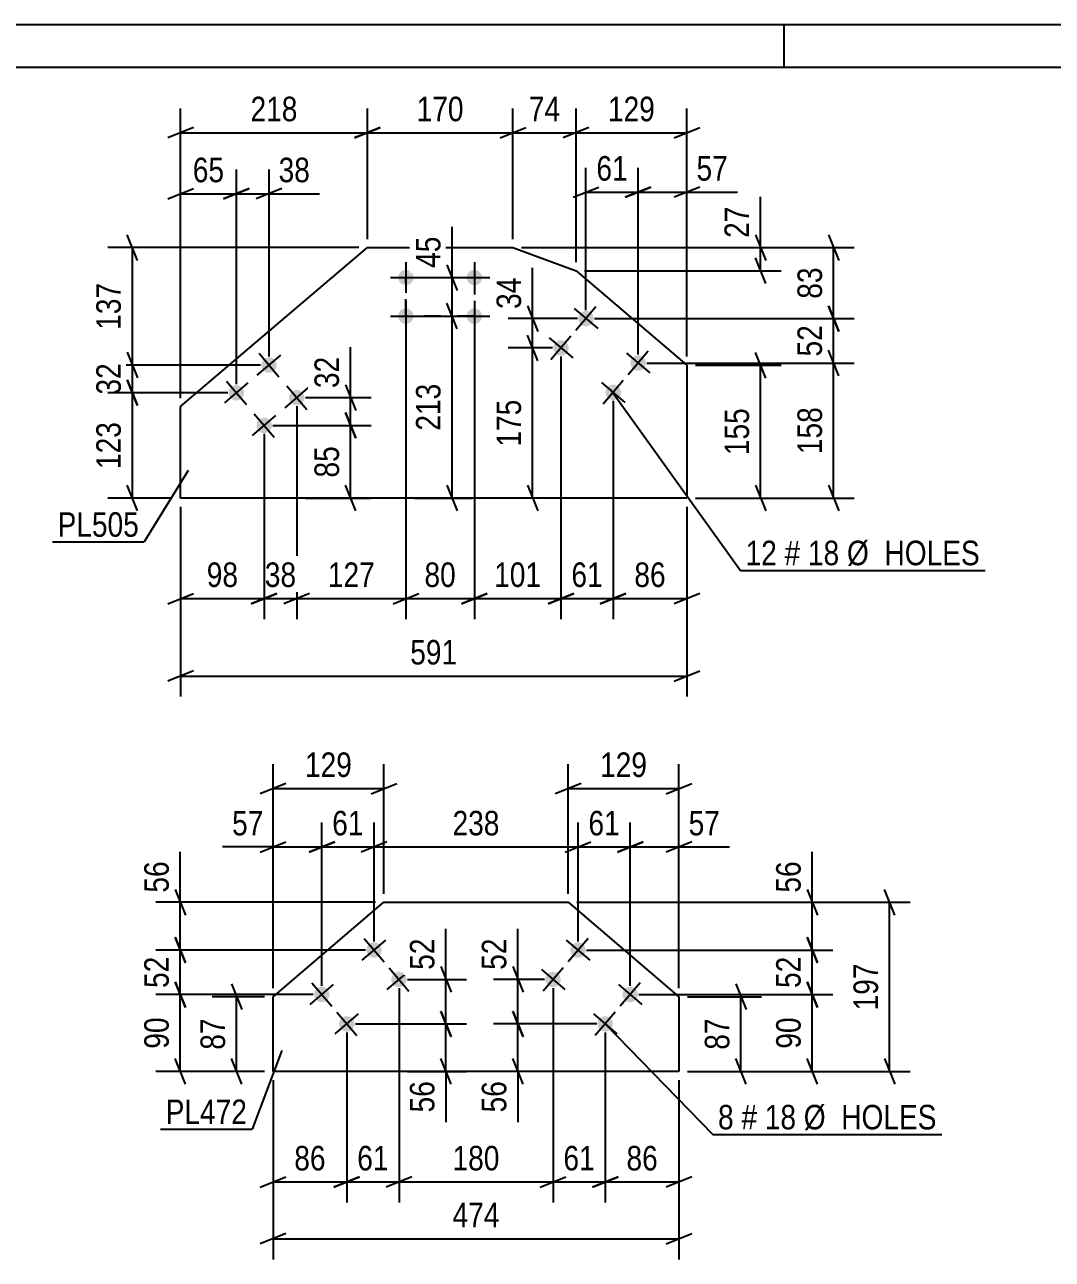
# Model space of a CAD drawing. Header units: millimetres. Extents: x 0 to 420, y 0 to 297.
# Drawn here: x 121.3 to 241.3, y 152.9 to 297 of the extents above; entities that cross this region are included whole.
import ezdxf

# ---------------------------------------------------------------- set-up
doc = ezdxf.new("R2010")
doc.units = ezdxf.units.MM
doc.linetypes.add('DXK_LINE_DOT2', pattern=[3.9198, 1.9599, -1.9599])
doc.styles.add('Arial Narrow', font='ARIALN.TTF', dxfattribs={"height": 0.2})

# ---------------------------------------------------------------- blocks, each defined once
blk = doc.blocks.new('Unknown-761523275-1113')
at = {"color": 5, "linetype": 'Continuous'}
for p, q in [((420, 297), (0, 297)), ((210, 292), (210, 297)), ((415, 292), (5, 292))]:
    blk.add_line(p, q, dxfattribs=at)
blk = doc.blocks.new('Part-761523275-11006 - 11005')
at = {"color": 2, "linetype": 'Continuous'}
for p, q in [((150.3, 183.53), (163.25, 194.55)), ((163.25, 194.55), (184.76, 194.55)), ((184.76, 194.55), (197.7, 183.53)), ((150.3, 174.8), (150.3, 183.53)), ((197.7, 183.53), (197.7, 174.8)), ((197.7, 174.8), (150.3, 174.8))]:
    blk.add_line(p, q, dxfattribs=at)
blk = doc.blocks.new('Bolt-761523275-11008 - 11005')
at = {"linetype": 'Continuous'}
for points in [[(162.77, 189.55, -1), (161.4, 188.39, -1)], [(165.69, 186.13, -1), (164.32, 184.96, -1)], [(156.68, 184.37, -1), (155.31, 183.2, -1)], [(159.6, 180.94, -1), (158.23, 179.77, -1)]]:
    blk.add_hatch(color=1, dxfattribs=at).paths.add_polyline_path(points)
at = {"color": 1, "linetype": 'Continuous'}
for p, q in [((160.92, 190.34), (163.26, 187.6)), ((160.72, 187.8), (163.46, 190.14)), ((163.64, 184.38), (166.38, 186.71)), ((163.84, 186.91), (166.17, 184.17)), ((154.63, 182.62), (157.37, 184.95)), ((154.83, 185.15), (157.16, 182.41)), ((157.75, 181.73), (160.08, 178.99)), ((157.54, 179.19), (160.28, 181.52))]:
    blk.add_line(p, q, dxfattribs=at)
blk = doc.blocks.new('Bolt-761523275-11007 - 11005')
at = {"linetype": 'Continuous'}
for points in [[(186.6, 188.39, -1), (185.23, 189.55, -1)], [(183.68, 184.96, -1), (182.31, 186.13, -1)], [(192.69, 183.2, -1), (191.32, 184.37, -1)], [(189.77, 179.77, -1), (188.4, 180.94, -1)]]:
    blk.add_hatch(color=1, dxfattribs=at).paths.add_polyline_path(points)
at = {"color": 1, "linetype": 'Continuous'}
for p, q in [((187.08, 190.34), (184.75, 187.6)), ((184.54, 190.14), (187.28, 187.8)), ((181.63, 186.71), (184.37, 184.38)), ((184.16, 186.91), (181.83, 184.17)), ((190.63, 184.95), (193.38, 182.62)), ((193.17, 185.15), (190.84, 182.41)), ((190.25, 181.73), (187.92, 178.99)), ((187.72, 181.52), (190.46, 179.19))]:
    blk.add_line(p, q, dxfattribs=at)
blk = doc.blocks.new('Bolt-761523275-11065 - 11061')
at = {"linetype": 'Continuous'}
for points in [[(150.51, 257.85, -1), (149.14, 256.68, -1)], [(146.7, 254.61, -1), (145.33, 253.44, -1)], [(153.75, 254.04, -1), (152.38, 252.88, -1)], [(149.95, 250.8, -1), (148.58, 249.64, -1)]]:
    blk.add_hatch(color=1, dxfattribs=at).paths.add_polyline_path(points)
at = {"color": 1, "linetype": 'Continuous'}
for p, q in [((148.46, 256.1), (151.2, 258.43)), ((148.66, 258.64), (150.99, 255.9)), ((144.65, 252.86), (147.39, 255.19)), ((144.85, 255.4), (147.19, 252.66)), ((151.7, 252.29), (154.44, 254.63)), ((151.9, 254.83), (154.23, 252.09)), ((147.89, 249.05), (150.63, 251.39)), ((148.09, 251.59), (150.43, 248.85))]:
    blk.add_line(p, q, dxfattribs=at)
blk = doc.blocks.new('Part-761523275-11062 - 11061')
at = {"color": 2, "linetype": 'Continuous'}
for p, q in [((139.51, 252.42), (161.31, 270.98)), ((161.31, 270.98), (178.31, 270.98)), ((178.31, 270.98), (185.68, 268.27)), ((185.68, 268.27), (198.62, 257.25)), ((198.62, 257.25), (198.62, 241.73)), ((139.51, 241.73), (139.51, 252.42)), ((198.62, 241.73), (139.51, 241.73))]:
    blk.add_line(p, q, dxfattribs=at)
blk = doc.blocks.new('Bolt-761523275-11063 - 11061')
at = {"linetype": 'Continuous'}
for points in [[(187.52, 262.11, -1), (186.15, 263.27, -1)], [(184.61, 258.68, -1), (183.24, 259.85, -1)], [(193.61, 256.92, -1), (192.24, 258.09, -1)], [(190.7, 253.49, -1), (189.33, 254.66, -1)]]:
    blk.add_hatch(color=1, dxfattribs=at).paths.add_polyline_path(points)
at = {"color": 1, "linetype": 'Continuous'}
for p, q in [((185.47, 263.86), (188.21, 261.52)), ((188, 264.06), (185.67, 261.32)), ((182.55, 260.43), (185.29, 258.1)), ((185.09, 260.63), (182.75, 257.89)), ((191.56, 258.67), (194.3, 256.34)), ((194.1, 258.87), (191.76, 256.13)), ((188.64, 255.24), (191.38, 252.91)), ((191.18, 255.45), (188.85, 252.71))]:
    blk.add_line(p, q, dxfattribs=at)
blk = doc.blocks.new('Bolt-761523275-11064 - 11061')
at = {"linetype": 'Continuous'}
for points in [[(166.71, 267.48, -1), (164.91, 267.48, -1)], [(174.71, 267.48, -1), (172.91, 267.48, -1)], [(166.71, 262.98, -1), (164.91, 262.98, -1)], [(174.71, 262.98, -1), (172.91, 262.98, -1)]]:
    blk.add_hatch(color=1, dxfattribs=at).paths.add_polyline_path(points)
at = {"color": 1, "linetype": 'Continuous'}
for p, q in [((165.81, 269.28), (165.81, 265.68)), ((173.81, 269.28), (173.81, 265.68)), ((164.01, 267.48), (167.61, 267.48)), ((172.01, 267.48), (175.61, 267.48)), ((165.81, 264.78), (165.81, 261.18)), ((173.81, 264.78), (173.81, 261.18)), ((164.01, 262.98), (167.61, 262.98)), ((172.01, 262.98), (175.61, 262.98))]:
    blk.add_line(p, q, dxfattribs=at)
blk = doc.blocks.new('Rectangle-761523275-15689 - 11061')
at = {"color": 1, "linetype": 'DXK_LINE_DOT2'}
blk.add_lwpolyline([(165.81, 267.48), (173.81, 267.48), (173.81, 262.98), (165.81, 262.98), (165.81, 267.48)], close=True, dxfattribs=at)
blk = doc.blocks.new('StraightDimension-761523275-15769 - 11005')
at = {"color": 7, "linetype": 'Continuous'}
for p, q in [((162.09, 189.97), (162.09, 203.86)), ((185.91, 189.97), (185.91, 203.86)), ((163.59, 201.61), (160.59, 200.41)), ((162.09, 201.01), (185.91, 201.01)), ((184.41, 200.41), (187.41, 201.61))]:
    blk.add_line(p, q, dxfattribs=at)
at = {"color": 0}
blk.add_wipeout([(177.34, 201.76), (177.34, 205.96), (170.66, 205.96), (170.66, 201.76)], dxfattribs=at)
at = {"color": 3, "style": 'Arial Narrow'}
blk.add_text('238', height=2.863, dxfattribs=at).set_placement((171.26, 202.36))
blk = doc.blocks.new('StraightDimension-761523275-15767 - 11005')
at = {"color": 7, "linetype": 'Continuous'}
for p, q in [((192.01, 184.78), (192.01, 203.86)), ((197.7, 184.53), (197.7, 203.86)), ((190.51, 200.41), (193.51, 201.61)), ((192.01, 201.01), (197.7, 201.01)), ((199.2, 201.61), (196.2, 200.41)), ((197.7, 201.01), (203.61, 201.01)), ((197.7, 201.01), (203.61, 201.01))]:
    blk.add_line(p, q, dxfattribs=at)
at = {"color": 0}
blk.add_wipeout([(203.08, 201.76), (203.08, 205.96), (198.23, 205.96), (198.23, 201.76)], dxfattribs=at)
at = {"color": 3, "style": 'Arial Narrow'}
blk.add_text('57', height=2.863, dxfattribs=at).set_placement((198.83, 202.36))
blk = doc.blocks.new('StraightDimension-761523275-15862 - 11005')
at = {"color": 7, "linetype": 'Continuous'}
for p, q in [((165.01, 184.54), (165.01, 159.5)), ((158.91, 179.36), (158.91, 159.5)), ((157.41, 161.3), (160.41, 162.5)), ((158.91, 161.9), (165.01, 161.9)), ((166.51, 162.5), (163.51, 161.3))]:
    blk.add_line(p, q, dxfattribs=at)
at = {"color": 0}
blk.add_wipeout([(164.39, 162.65), (164.39, 166.85), (159.53, 166.85), (159.53, 162.65)], dxfattribs=at)
at = {"color": 3, "style": 'Arial Narrow'}
blk.add_text('61', height=2.863, dxfattribs=at).set_placement((160.13, 163.25))
blk = doc.blocks.new('StraightDimension-761523275-15768 - 11005')
at = {"color": 7, "linetype": 'Continuous'}
for p, q in [((185.91, 189.97), (185.91, 203.86)), ((192.01, 184.78), (192.01, 203.86)), ((184.41, 200.41), (187.41, 201.61)), ((185.91, 201.01), (192.01, 201.01)), ((193.51, 201.61), (190.51, 200.41))]:
    blk.add_line(p, q, dxfattribs=at)
at = {"color": 0}
blk.add_wipeout([(191.39, 201.76), (191.39, 205.96), (186.53, 205.96), (186.53, 201.76)], dxfattribs=at)
at = {"color": 3, "style": 'Arial Narrow'}
blk.add_text('61', height=2.863, dxfattribs=at).set_placement((187.13, 202.36))
blk = doc.blocks.new('StraightDimension-761523275-15770 - 11005')
at = {"color": 7, "linetype": 'Continuous'}
for p, q in [((156, 184.78), (156, 203.86)), ((162.09, 189.97), (162.09, 203.86)), ((154.5, 200.41), (157.5, 201.61)), ((156, 201.01), (162.09, 201.01)), ((163.59, 201.61), (160.59, 200.41))]:
    blk.add_line(p, q, dxfattribs=at)
at = {"color": 0}
blk.add_wipeout([(161.47, 201.76), (161.47, 205.96), (156.61, 205.96), (156.61, 201.76)], dxfattribs=at)
at = {"color": 3, "style": 'Arial Narrow'}
blk.add_text('61', height=2.863, dxfattribs=at).set_placement((157.21, 202.36))
blk = doc.blocks.new('StraightDimension-761523275-15771 - 11005')
at = {"color": 7, "linetype": 'Continuous'}
for p, q in [((150.3, 184.53), (150.3, 203.86)), ((156, 184.78), (156, 203.86)), ((150.3, 201.01), (144.4, 201.01)), ((150.3, 201.01), (144.4, 201.01)), ((148.8, 200.41), (151.8, 201.61)), ((150.3, 201.01), (156, 201.01)), ((157.5, 201.61), (154.5, 200.41))]:
    blk.add_line(p, q, dxfattribs=at)
at = {"color": 0}
blk.add_wipeout([(149.78, 201.76), (149.78, 205.96), (144.92, 205.96), (144.92, 201.76)], dxfattribs=at)
at = {"color": 3, "style": 'Arial Narrow'}
blk.add_text('57', height=2.863, dxfattribs=at).set_placement((145.52, 202.36))
blk = doc.blocks.new('StraightDimension-761523275-15818 - 11005')
at = {"color": 7, "linetype": 'Continuous'}
for p, q in [((184.76, 195.55), (184.76, 210.68)), ((197.7, 184.53), (197.7, 210.68)), ((186.26, 208.43), (183.26, 207.23)), ((184.76, 207.83), (197.7, 207.83)), ((196.2, 207.23), (199.2, 208.43))]:
    blk.add_line(p, q, dxfattribs=at)
at = {"color": 0}
blk.add_wipeout([(194.57, 208.58), (194.57, 212.78), (187.89, 212.78), (187.89, 208.58)], dxfattribs=at)
at = {"color": 3, "style": 'Arial Narrow'}
blk.add_text('129', height=2.863, dxfattribs=at).set_placement((188.49, 209.18))
blk = doc.blocks.new('StraightDimension-761523275-15820 - 11005')
at = {"color": 7, "linetype": 'Continuous'}
for p, q in [((150.3, 184.53), (150.3, 210.68)), ((163.25, 195.55), (163.25, 210.68)), ((151.8, 208.43), (148.8, 207.23)), ((150.3, 207.83), (163.25, 207.83)), ((161.75, 207.23), (164.75, 208.43))]:
    blk.add_line(p, q, dxfattribs=at)
at = {"color": 0}
blk.add_wipeout([(160.12, 208.58), (160.12, 212.78), (153.43, 212.78), (153.43, 208.58)], dxfattribs=at)
at = {"color": 3, "style": 'Arial Narrow'}
blk.add_text('129', height=2.863, dxfattribs=at).set_placement((154.03, 209.18))
blk = doc.blocks.new('StraightDimension-761523275-17297 - 11005')
at = {"color": 7, "linetype": 'Continuous'}
for p, q in [((150.3, 173.8), (150.3, 152.87)), ((197.7, 173.8), (197.7, 152.87)), ((151.8, 155.87), (148.8, 154.67)), ((196.2, 154.67), (199.2, 155.87)), ((150.3, 155.27), (197.7, 155.27))]:
    blk.add_line(p, q, dxfattribs=at)
at = {"color": 0}
blk.add_wipeout([(177.34, 156.02), (177.34, 160.22), (170.66, 160.22), (170.66, 156.02)], dxfattribs=at)
at = {"color": 3, "style": 'Arial Narrow'}
blk.add_text('474', height=2.863, dxfattribs=at).set_placement((171.26, 156.62))
blk = doc.blocks.new('StraightDimension-761523275-15859 - 11005')
at = {"color": 7, "linetype": 'Continuous'}
for p, q in [((189.09, 179.36), (189.09, 159.5)), ((197.7, 173.8), (197.7, 159.5)), ((187.59, 161.3), (190.59, 162.5)), ((189.09, 161.9), (197.7, 161.9)), ((199.2, 162.5), (196.2, 161.3))]:
    blk.add_line(p, q, dxfattribs=at)
at = {"color": 0}
blk.add_wipeout([(195.82, 162.65), (195.82, 166.85), (190.97, 166.85), (190.97, 162.65)], dxfattribs=at)
at = {"color": 3, "style": 'Arial Narrow'}
blk.add_text('86', height=2.863, dxfattribs=at).set_placement((191.57, 163.25))
blk = doc.blocks.new('StraightDimension-761523275-15860 - 11005')
at = {"color": 7, "linetype": 'Continuous'}
for p, q in [((183, 184.54), (183, 159.5)), ((189.09, 179.36), (189.09, 159.5)), ((181.5, 161.3), (184.5, 162.5)), ((183, 161.9), (189.09, 161.9)), ((190.59, 162.5), (187.59, 161.3))]:
    blk.add_line(p, q, dxfattribs=at)
at = {"color": 0}
blk.add_wipeout([(188.47, 162.65), (188.47, 166.85), (183.61, 166.85), (183.61, 162.65)], dxfattribs=at)
at = {"color": 3, "style": 'Arial Narrow'}
blk.add_text('61', height=2.863, dxfattribs=at).set_placement((184.21, 163.25))
blk = doc.blocks.new('StraightDimension-761523275-15861 - 11005')
at = {"color": 7, "linetype": 'Continuous'}
for p, q in [((165.01, 184.54), (165.01, 159.5)), ((183, 184.54), (183, 159.5)), ((166.51, 162.5), (163.51, 161.3)), ((165.01, 161.9), (183, 161.9)), ((181.5, 161.3), (184.5, 162.5))]:
    blk.add_line(p, q, dxfattribs=at)
at = {"color": 0}
blk.add_wipeout([(177.34, 162.65), (177.34, 166.85), (170.66, 166.85), (170.66, 162.65)], dxfattribs=at)
at = {"color": 3, "style": 'Arial Narrow'}
blk.add_text('180', height=2.863, dxfattribs=at).set_placement((171.26, 163.25))
blk = doc.blocks.new('StraightDimension-761523275-15863 - 11005')
at = {"color": 7, "linetype": 'Continuous'}
for p, q in [((158.91, 179.36), (158.91, 159.5)), ((150.3, 173.8), (150.3, 159.5)), ((148.8, 161.3), (151.8, 162.5)), ((150.3, 161.9), (158.91, 161.9)), ((160.41, 162.5), (157.41, 161.3))]:
    blk.add_line(p, q, dxfattribs=at)
at = {"color": 0}
blk.add_wipeout([(157.04, 162.65), (157.04, 166.85), (152.18, 166.85), (152.18, 162.65)], dxfattribs=at)
at = {"color": 3, "style": 'Arial Narrow'}
blk.add_text('86', height=2.863, dxfattribs=at).set_placement((152.78, 163.25))
blk = doc.blocks.new('StraightDimension-761523275-15896 - 11005')
at = {"color": 7, "linetype": 'Continuous'}
for p, q in [((139.47, 194.55), (139.47, 200.46)), ((139.47, 194.55), (139.47, 200.46)), ((138.87, 196.05), (140.07, 193.05)), ((162.25, 194.55), (136.62, 194.55)), ((139.47, 188.97), (139.47, 194.55)), ((140.07, 187.47), (138.87, 190.47)), ((161.09, 188.97), (136.62, 188.97))]:
    blk.add_line(p, q, dxfattribs=at)
at = {"color": 0}
blk.add_wipeout([(138.72, 199.93), (134.52, 199.93), (134.52, 195.08), (138.72, 195.08)], dxfattribs=at)
at = {"color": 3, "style": 'Arial Narrow'}
blk.add_text('56', height=2.863, rotation=90.0002, dxfattribs=at).set_placement((138.12, 195.68))
blk = doc.blocks.new('StraightDimension-761523275-15897 - 11005')
at = {"color": 7, "linetype": 'Continuous'}
for p, q in [((138.87, 190.47), (140.07, 187.47)), ((161.09, 188.97), (136.62, 188.97)), ((139.47, 183.78), (139.47, 188.97)), ((140.07, 182.28), (138.87, 185.28)), ((155, 183.78), (136.62, 183.78))]:
    blk.add_line(p, q, dxfattribs=at)
at = {"color": 0}
blk.add_wipeout([(138.72, 188.8), (134.52, 188.8), (134.52, 183.95), (138.72, 183.95)], dxfattribs=at)
at = {"color": 3, "style": 'Arial Narrow'}
blk.add_text('52', height=2.863, rotation=90.0002, dxfattribs=at).set_placement((138.12, 184.55))
blk = doc.blocks.new('StraightDimension-761523275-15898 - 11005')
at = {"color": 7, "linetype": 'Continuous'}
for p, q in [((138.87, 185.28), (140.07, 182.28)), ((155, 183.78), (136.62, 183.78)), ((139.47, 174.8), (139.47, 183.78)), ((140.07, 173.3), (138.87, 176.3)), ((149.3, 174.8), (136.62, 174.8))]:
    blk.add_line(p, q, dxfattribs=at)
at = {"color": 0}
blk.add_wipeout([(138.72, 181.72), (134.52, 181.72), (134.52, 176.86), (138.72, 176.86)], dxfattribs=at)
at = {"color": 3, "style": 'Arial Narrow'}
blk.add_text('90', height=2.863, rotation=90.0002, dxfattribs=at).set_placement((138.12, 177.46))
blk = doc.blocks.new('StraightDimension-761523275-15919 - 11005')
at = {"color": 7, "linetype": 'Continuous'}
for p, q in [((213.26, 194.55), (213.26, 200.46)), ((213.26, 194.55), (213.26, 200.46)), ((212.66, 196.05), (213.86, 193.05)), ((185.76, 194.55), (215.66, 194.55)), ((213.26, 188.97), (213.26, 194.55)), ((213.86, 187.47), (212.66, 190.47)), ((186.91, 188.97), (215.66, 188.97))]:
    blk.add_line(p, q, dxfattribs=at)
at = {"color": 0}
blk.add_wipeout([(212.51, 199.93), (208.31, 199.93), (208.31, 195.08), (212.51, 195.08)], dxfattribs=at)
at = {"color": 3, "style": 'Arial Narrow'}
blk.add_text('56', height=2.863, rotation=90.0002, dxfattribs=at).set_placement((211.91, 195.68))
blk = doc.blocks.new('StraightDimension-761523275-15920 - 11005')
at = {"color": 7, "linetype": 'Continuous'}
for p, q in [((212.66, 190.47), (213.86, 187.47)), ((186.91, 188.97), (215.66, 188.97)), ((213.26, 183.78), (213.26, 188.97)), ((213.86, 182.28), (212.66, 185.28)), ((193.01, 183.78), (215.66, 183.78))]:
    blk.add_line(p, q, dxfattribs=at)
at = {"color": 0}
blk.add_wipeout([(212.51, 188.8), (208.31, 188.8), (208.31, 183.95), (212.51, 183.95)], dxfattribs=at)
at = {"color": 3, "style": 'Arial Narrow'}
blk.add_text('52', height=2.863, rotation=90.0002, dxfattribs=at).set_placement((211.91, 184.55))
blk = doc.blocks.new('StraightDimension-761523275-15921 - 11005')
at = {"color": 7, "linetype": 'Continuous'}
for p, q in [((212.66, 185.28), (213.86, 182.28)), ((193.01, 183.78), (215.66, 183.78)), ((213.26, 174.8), (213.26, 183.78)), ((213.86, 173.3), (212.66, 176.3)), ((198.7, 174.8), (215.66, 174.8))]:
    blk.add_line(p, q, dxfattribs=at)
at = {"color": 0}
blk.add_wipeout([(212.51, 181.72), (208.31, 181.72), (208.31, 176.86), (212.51, 176.86)], dxfattribs=at)
at = {"color": 3, "style": 'Arial Narrow'}
blk.add_text('90', height=2.863, rotation=90.0002, dxfattribs=at).set_placement((211.91, 177.46))
blk = doc.blocks.new('StraightDimension-761523275-15942 - 11005')
at = {"color": 7, "linetype": 'Continuous'}
for p, q in [((204.33, 185.03), (205.53, 182.03)), ((198.7, 183.53), (207.33, 183.53)), ((204.93, 174.8), (204.93, 183.53)), ((205.53, 173.3), (204.33, 176.3)), ((198.7, 174.8), (207.33, 174.8))]:
    blk.add_line(p, q, dxfattribs=at)
at = {"color": 0}
blk.add_wipeout([(204.18, 181.59), (199.98, 181.59), (199.98, 176.74), (204.18, 176.74)], dxfattribs=at)
at = {"color": 3, "style": 'Arial Narrow'}
blk.add_text('87', height=2.863, rotation=90.0002, dxfattribs=at).set_placement((203.58, 177.34))
blk = doc.blocks.new('StraightDimension-761523275-15949 - 11005')
at = {"color": 7, "linetype": 'Continuous'}
for p, q in [((145.44, 185.03), (146.64, 182.03)), ((149.3, 183.53), (143.19, 183.53)), ((146.04, 174.8), (146.04, 183.53)), ((146.64, 173.3), (145.44, 176.3)), ((149.3, 174.8), (143.19, 174.8))]:
    blk.add_line(p, q, dxfattribs=at)
at = {"color": 0}
blk.add_wipeout([(145.29, 181.59), (141.09, 181.59), (141.09, 176.74), (145.29, 176.74)], dxfattribs=at)
at = {"color": 3, "style": 'Arial Narrow'}
blk.add_text('87', height=2.863, rotation=90.0002, dxfattribs=at).set_placement((144.69, 177.34))
blk = doc.blocks.new('StraightDimension-761523275-16019 - 11005')
at = {"color": 7, "linetype": 'Continuous'}
for p, q in [((222.89, 193.05), (221.69, 196.05)), ((185.76, 194.55), (224.69, 194.55)), ((222.29, 174.8), (222.29, 194.55)), ((221.69, 176.3), (222.89, 173.3)), ((198.7, 174.8), (224.69, 174.8))]:
    blk.add_line(p, q, dxfattribs=at)
at = {"color": 0}
blk.add_wipeout([(221.54, 188.02), (217.34, 188.02), (217.34, 181.33), (221.54, 181.33)], dxfattribs=at)
at = {"color": 3, "style": 'Arial Narrow'}
blk.add_text('197', height=2.863, rotation=90.0002, dxfattribs=at).set_placement((220.94, 181.93))
blk = doc.blocks.new('StraightDimension-761523275-17273 - 11005')
at = {"color": 7, "linetype": 'Continuous'}
for p, q in [((170.49, 185.54), (170.49, 191.45)), ((170.49, 185.54), (170.49, 191.45)), ((169.89, 187.04), (171.09, 184.04)), ((166.01, 185.54), (172.89, 185.54)), ((170.49, 180.36), (170.49, 185.54)), ((171.09, 178.86), (169.89, 181.86)), ((159.91, 180.36), (172.89, 180.36))]:
    blk.add_line(p, q, dxfattribs=at)
at = {"color": 0}
blk.add_wipeout([(169.74, 190.92), (165.54, 190.92), (165.54, 186.07), (169.74, 186.07)], dxfattribs=at)
at = {"color": 3, "style": 'Arial Narrow'}
blk.add_text('52', height=2.863, rotation=90.0002, dxfattribs=at).set_placement((169.14, 186.67))
blk = doc.blocks.new('StraightDimension-761523275-17274 - 11005')
at = {"color": 7, "linetype": 'Continuous'}
for p, q in [((169.89, 181.86), (171.09, 178.86)), ((159.91, 180.36), (172.89, 180.36)), ((170.49, 174.8), (170.49, 180.36)), ((171.09, 173.3), (169.89, 176.3)), ((166.01, 174.8), (172.89, 174.8)), ((170.49, 174.8), (170.49, 168.9)), ((170.49, 174.8), (170.49, 168.9))]:
    blk.add_line(p, q, dxfattribs=at)
at = {"color": 0}
blk.add_wipeout([(169.74, 174.28), (165.54, 174.28), (165.54, 169.42), (169.74, 169.42)], dxfattribs=at)
at = {"color": 3, "style": 'Arial Narrow'}
blk.add_text('56', height=2.863, rotation=90.0002, dxfattribs=at).set_placement((169.14, 170.02))
blk = doc.blocks.new('StraightDimension-761523275-17302 - 11005')
at = {"color": 7, "linetype": 'Continuous'}
for p, q in [((178.89, 185.54), (178.89, 191.45)), ((178.89, 185.54), (178.89, 191.45)), ((178.29, 187.04), (179.49, 184.04)), ((182, 185.54), (176.04, 185.54)), ((178.89, 180.36), (178.89, 185.54)), ((179.49, 178.86), (178.29, 181.86)), ((188.09, 180.36), (176.04, 180.36))]:
    blk.add_line(p, q, dxfattribs=at)
at = {"color": 0}
blk.add_wipeout([(178.14, 190.92), (173.94, 190.92), (173.94, 186.07), (178.14, 186.07)], dxfattribs=at)
at = {"color": 3, "style": 'Arial Narrow'}
blk.add_text('52', height=2.863, rotation=90.0002, dxfattribs=at).set_placement((177.54, 186.67))
blk = doc.blocks.new('StraightDimension-761523275-17303 - 11005')
at = {"color": 7, "linetype": 'Continuous'}
for p, q in [((178.29, 181.86), (179.49, 178.86)), ((188.09, 180.36), (176.04, 180.36)), ((178.89, 174.8), (178.89, 180.36)), ((179.49, 173.3), (178.29, 176.3)), ((188.09, 174.8), (176.04, 174.8)), ((178.89, 174.8), (178.89, 168.9)), ((178.89, 174.8), (178.89, 168.9))]:
    blk.add_line(p, q, dxfattribs=at)
at = {"color": 0}
blk.add_wipeout([(178.14, 174.28), (173.94, 174.28), (173.94, 169.42), (178.14, 169.42)], dxfattribs=at)
at = {"color": 3, "style": 'Arial Narrow'}
blk.add_text('56', height=2.863, rotation=90.0002, dxfattribs=at).set_placement((177.54, 170.02))
blk = doc.blocks.new('StraightDimension-761523275-15476 - 11061')
at = {"color": 7, "linetype": 'Continuous'}
for p, q in [((185.68, 269.27), (185.68, 287.23)), ((198.62, 258.25), (198.62, 287.23)), ((187.18, 284.98), (184.18, 283.78)), ((185.68, 284.38), (198.62, 284.38)), ((197.12, 283.78), (200.12, 284.98))]:
    blk.add_line(p, q, dxfattribs=at)
at = {"color": 0}
blk.add_wipeout([(195.49, 285.13), (195.49, 289.33), (188.81, 289.33), (188.81, 285.13)], dxfattribs=at)
at = {"color": 3, "style": 'Arial Narrow'}
blk.add_text('129', height=2.863, dxfattribs=at).set_placement((189.41, 285.73))
blk = doc.blocks.new('StraightDimension-761523275-15653 - 11061')
at = {"color": 7, "linetype": 'Continuous'}
for p, q in [((207.83, 255.75), (206.63, 258.75)), ((199.62, 257.25), (209.63, 257.25)), ((207.23, 241.73), (207.23, 257.25)), ((206.63, 243.23), (207.83, 240.23)), ((199.62, 241.73), (209.63, 241.73))]:
    blk.add_line(p, q, dxfattribs=at)
at = {"color": 0}
blk.add_wipeout([(206.48, 252.83), (202.28, 252.83), (202.28, 246.15), (206.48, 246.15)], dxfattribs=at)
at = {"color": 3, "style": 'Arial Narrow'}
blk.add_text('155', height=2.863, rotation=90.0002, dxfattribs=at).set_placement((205.88, 246.75))
blk = doc.blocks.new('StraightDimension-761523275-15434 - 11061')
at = {"color": 7, "linetype": 'Continuous'}
for p, q in [((146.02, 255.03), (146.02, 280.11)), ((149.83, 258.27), (149.83, 280.11)), ((144.52, 276.66), (147.52, 277.86)), ((146.02, 277.26), (149.83, 277.26)), ((151.33, 277.86), (148.33, 276.66)), ((149.83, 277.26), (155.73, 277.26)), ((149.83, 277.26), (155.73, 277.26))]:
    blk.add_line(p, q, dxfattribs=at)
at = {"color": 0}
blk.add_wipeout([(155.21, 278.01), (155.21, 282.21), (150.35, 282.21), (150.35, 278.01)], dxfattribs=at)
at = {"color": 3, "style": 'Arial Narrow'}
blk.add_text('38', height=2.863, dxfattribs=at).set_placement((150.95, 278.61))
blk = doc.blocks.new('StraightDimension-761523275-15530 - 11061')
at = {"color": 7, "linetype": 'Continuous'}
for p, q in [((165.81, 261.98), (165.81, 227.61)), ((173.81, 261.98), (173.81, 227.61)), ((164.31, 229.41), (167.31, 230.61)), ((175.31, 230.61), (172.31, 229.41)), ((165.81, 230.01), (173.81, 230.01))]:
    blk.add_line(p, q, dxfattribs=at)
at = {"color": 0}
blk.add_wipeout([(172.24, 230.76), (172.24, 234.96), (167.38, 234.96), (167.38, 230.76)], dxfattribs=at)
at = {"color": 3, "style": 'Arial Narrow'}
blk.add_text('80', height=2.863, dxfattribs=at).set_placement((167.98, 231.36))
blk = doc.blocks.new('StraightDimension-761523275-15435 - 11061')
at = {"color": 7, "linetype": 'Continuous'}
for p, q in [((139.51, 253.42), (139.51, 280.11)), ((146.02, 255.03), (146.02, 280.11)), ((138.01, 276.66), (141.01, 277.86)), ((139.51, 277.26), (146.02, 277.26)), ((147.52, 277.86), (144.52, 276.66))]:
    blk.add_line(p, q, dxfattribs=at)
at = {"color": 0}
blk.add_wipeout([(145.19, 278.01), (145.19, 282.21), (140.33, 282.21), (140.33, 278.01)], dxfattribs=at)
at = {"color": 3, "style": 'Arial Narrow'}
blk.add_text('65', height=2.863, dxfattribs=at).set_placement((140.93, 278.61))
blk = doc.blocks.new('StraightDimension-761523275-15455 - 11061')
at = {"color": 7, "linetype": 'Continuous'}
for p, q in [((192.93, 258.5), (192.93, 280.3)), ((198.62, 258.25), (198.62, 280.3)), ((191.43, 276.85), (194.43, 278.05)), ((192.93, 277.45), (198.62, 277.45)), ((200.12, 278.05), (197.12, 276.85)), ((198.62, 277.45), (204.53, 277.45)), ((198.62, 277.45), (204.53, 277.45))]:
    blk.add_line(p, q, dxfattribs=at)
at = {"color": 0}
blk.add_wipeout([(204.01, 278.2), (204.01, 282.4), (199.15, 282.4), (199.15, 278.2)], dxfattribs=at)
at = {"color": 3, "style": 'Arial Narrow'}
blk.add_text('57', height=2.863, dxfattribs=at).set_placement((199.75, 278.8))
blk = doc.blocks.new('StraightDimension-761523275-15456 - 11061')
at = {"color": 7, "linetype": 'Continuous'}
for p, q in [((186.84, 263.69), (186.84, 280.3)), ((192.93, 258.5), (192.93, 280.3)), ((185.34, 276.85), (188.34, 278.05)), ((186.84, 277.45), (192.93, 277.45)), ((194.43, 278.05), (191.43, 276.85))]:
    blk.add_line(p, q, dxfattribs=at)
at = {"color": 0}
blk.add_wipeout([(192.31, 278.2), (192.31, 282.4), (187.46, 282.4), (187.46, 278.2)], dxfattribs=at)
at = {"color": 3, "style": 'Arial Narrow'}
blk.add_text('61', height=2.863, dxfattribs=at).set_placement((188.06, 278.8))
blk = doc.blocks.new('StraightDimension-761523275-15477 - 11061')
at = {"color": 7, "linetype": 'Continuous'}
for p, q in [((178.31, 271.98), (178.31, 287.23)), ((185.68, 269.27), (185.68, 287.23)), ((176.81, 283.78), (179.81, 284.98)), ((178.31, 284.38), (185.68, 284.38)), ((187.18, 284.98), (184.18, 283.78))]:
    blk.add_line(p, q, dxfattribs=at)
at = {"color": 0}
blk.add_wipeout([(184.42, 285.13), (184.42, 289.33), (179.57, 289.33), (179.57, 285.13)], dxfattribs=at)
at = {"color": 3, "style": 'Arial Narrow'}
blk.add_text('74', height=2.863, dxfattribs=at).set_placement((180.17, 285.73))
blk = doc.blocks.new('StraightDimension-761523275-15478 - 11061')
at = {"color": 7, "linetype": 'Continuous'}
for p, q in [((161.31, 271.98), (161.31, 287.23)), ((178.31, 271.98), (178.31, 287.23)), ((162.81, 284.98), (159.81, 283.78)), ((161.31, 284.38), (178.31, 284.38)), ((176.81, 283.78), (179.81, 284.98))]:
    blk.add_line(p, q, dxfattribs=at)
at = {"color": 0}
blk.add_wipeout([(173.15, 285.13), (173.15, 289.33), (166.47, 289.33), (166.47, 285.13)], dxfattribs=at)
at = {"color": 3, "style": 'Arial Narrow'}
blk.add_text('170', height=2.863, dxfattribs=at).set_placement((167.07, 285.73))
blk = doc.blocks.new('StraightDimension-761523275-15479 - 11061')
at = {"color": 7, "linetype": 'Continuous'}
for p, q in [((139.51, 253.42), (139.51, 287.23)), ((161.31, 271.98), (161.31, 287.23)), ((141.01, 284.98), (138.01, 283.78)), ((139.51, 284.38), (161.31, 284.38)), ((159.81, 283.78), (162.81, 284.98))]:
    blk.add_line(p, q, dxfattribs=at)
at = {"color": 0}
blk.add_wipeout([(153.75, 285.13), (153.75, 289.33), (147.07, 289.33), (147.07, 285.13)], dxfattribs=at)
at = {"color": 3, "style": 'Arial Narrow'}
blk.add_text('218', height=2.863, dxfattribs=at).set_placement((147.67, 285.73))
blk = doc.blocks.new('StraightDimension-761523275-15527 - 11061')
at = {"color": 7, "linetype": 'Continuous'}
for p, q in [((190.01, 253.08), (190.01, 227.61)), ((198.62, 240.73), (198.62, 227.61)), ((188.51, 229.41), (191.51, 230.61)), ((200.12, 230.61), (197.12, 229.41)), ((190.01, 230.01), (198.62, 230.01))]:
    blk.add_line(p, q, dxfattribs=at)
at = {"color": 0}
blk.add_wipeout([(196.75, 230.76), (196.75, 234.96), (191.89, 234.96), (191.89, 230.76)], dxfattribs=at)
at = {"color": 3, "style": 'Arial Narrow'}
blk.add_text('86', height=2.863, dxfattribs=at).set_placement((192.49, 231.36))
blk = doc.blocks.new('StraightDimension-761523275-15528 - 11061')
at = {"color": 7, "linetype": 'Continuous'}
for p, q in [((183.92, 258.26), (183.92, 227.61)), ((190.01, 253.08), (190.01, 227.61)), ((182.42, 229.41), (185.42, 230.61)), ((191.51, 230.61), (188.51, 229.41)), ((183.92, 230.01), (190.01, 230.01))]:
    blk.add_line(p, q, dxfattribs=at)
at = {"color": 0}
blk.add_wipeout([(189.39, 230.76), (189.39, 234.96), (184.54, 234.96), (184.54, 230.76)], dxfattribs=at)
at = {"color": 3, "style": 'Arial Narrow'}
blk.add_text('61', height=2.863, dxfattribs=at).set_placement((185.14, 231.36))
blk = doc.blocks.new('StraightDimension-761523275-15529 - 11061')
at = {"color": 7, "linetype": 'Continuous'}
for p, q in [((173.81, 261.98), (173.81, 227.61)), ((183.92, 258.26), (183.92, 227.61)), ((172.31, 229.41), (175.31, 230.61)), ((185.42, 230.61), (182.42, 229.41)), ((173.81, 230.01), (183.92, 230.01))]:
    blk.add_line(p, q, dxfattribs=at)
at = {"color": 0}
blk.add_wipeout([(182.21, 230.76), (182.21, 234.96), (175.52, 234.96), (175.52, 230.76)], dxfattribs=at)
at = {"color": 3, "style": 'Arial Narrow'}
blk.add_text('101', height=2.863, dxfattribs=at).set_placement((176.12, 231.36))
blk = doc.blocks.new('StraightDimension-761523275-15531 - 11061')
at = {"color": 7, "linetype": 'Continuous'}
for p, q in [((165.81, 261.98), (165.81, 227.61)), ((153.07, 252.46), (153.07, 227.61)), ((154.57, 230.61), (151.57, 229.41)), ((164.31, 229.41), (167.31, 230.61)), ((153.07, 230.01), (165.81, 230.01))]:
    blk.add_line(p, q, dxfattribs=at)
at = {"color": 0}
blk.add_wipeout([(162.78, 230.76), (162.78, 234.96), (156.1, 234.96), (156.1, 230.76)], dxfattribs=at)
at = {"color": 3, "style": 'Arial Narrow'}
blk.add_text('127', height=2.863, dxfattribs=at).set_placement((156.7, 231.36))
blk = doc.blocks.new('StraightDimension-761523275-15532 - 11061')
at = {"color": 7, "linetype": 'Continuous'}
for p, q in [((153.07, 252.46), (153.07, 227.61)), ((149.26, 249.22), (149.26, 227.61)), ((147.76, 229.41), (150.76, 230.61)), ((154.57, 230.61), (151.57, 229.41)), ((149.26, 230.01), (153.07, 230.01))]:
    blk.add_line(p, q, dxfattribs=at)
at = {"color": 0}
blk.add_wipeout([(153.59, 230.76), (153.59, 234.96), (148.74, 234.96), (148.74, 230.76)], dxfattribs=at)
at = {"color": 3, "style": 'Arial Narrow'}
blk.add_text('38', height=2.863, dxfattribs=at).set_placement((149.34, 231.36))
blk = doc.blocks.new('StraightDimension-761523275-15533 - 11061')
at = {"color": 7, "linetype": 'Continuous'}
for p, q in [((149.26, 249.22), (149.26, 227.61)), ((139.51, 240.73), (139.51, 227.61)), ((138.01, 229.41), (141.01, 230.61)), ((150.76, 230.61), (147.76, 229.41)), ((139.51, 230.01), (149.26, 230.01))]:
    blk.add_line(p, q, dxfattribs=at)
at = {"color": 0}
blk.add_wipeout([(146.81, 230.76), (146.81, 234.96), (141.96, 234.96), (141.96, 230.76)], dxfattribs=at)
at = {"color": 3, "style": 'Arial Narrow'}
blk.add_text('98', height=2.863, dxfattribs=at).set_placement((142.56, 231.36))
blk = doc.blocks.new('StraightDimension-761523275-15580 - 11061')
at = {"color": 7, "linetype": 'Continuous'}
for p, q in [((139.51, 240.73), (139.51, 218.56)), ((198.62, 240.73), (198.62, 218.56)), ((141.01, 221.56), (138.01, 220.36)), ((139.51, 220.96), (198.62, 220.96)), ((197.12, 220.36), (200.12, 221.56))]:
    blk.add_line(p, q, dxfattribs=at)
at = {"color": 0}
blk.add_wipeout([(172.41, 221.71), (172.41, 225.91), (165.72, 225.91), (165.72, 221.71)], dxfattribs=at)
at = {"color": 3, "style": 'Arial Narrow'}
blk.add_text('591', height=2.863, dxfattribs=at).set_placement((166.32, 222.31))
blk = doc.blocks.new('StraightDimension-761523275-15585 - 11061')
at = {"color": 7, "linetype": 'Continuous'}
for p, q in [((134.47, 269.48), (133.27, 272.48)), ((160.31, 270.98), (131.02, 270.98)), ((133.87, 257.27), (133.87, 270.98)), ((133.27, 258.77), (134.47, 255.77)), ((148.83, 257.27), (131.02, 257.27))]:
    blk.add_line(p, q, dxfattribs=at)
at = {"color": 0}
blk.add_wipeout([(133.12, 267.47), (128.92, 267.47), (128.92, 260.78), (133.12, 260.78)], dxfattribs=at)
at = {"color": 3, "style": 'Arial Narrow'}
blk.add_text('137', height=2.863, rotation=90.0002, dxfattribs=at).set_placement((132.52, 261.38))
blk = doc.blocks.new('StraightDimension-761523275-15721 - 11061')
at = {"color": 7, "linetype": 'Continuous'}
for p, q in [((171.2, 267.48), (171.2, 273.39)), ((171.2, 267.48), (171.2, 273.39)), ((170.6, 268.98), (171.8, 265.98)), ((166.81, 267.48), (173.6, 267.48)), ((171.2, 262.98), (171.2, 267.48)), ((171.8, 261.48), (170.6, 264.48)), ((166.81, 262.98), (173.6, 262.98))]:
    blk.add_line(p, q, dxfattribs=at)
at = {"color": 0}
blk.add_wipeout([(170.45, 272.87), (166.25, 272.87), (166.25, 268.01), (170.45, 268.01)], dxfattribs=at)
at = {"color": 3, "style": 'Arial Narrow'}
blk.add_text('45', height=2.863, rotation=90.0002, dxfattribs=at).set_placement((169.85, 268.61))
blk = doc.blocks.new('StraightDimension-761523275-15586 - 11061')
at = {"color": 7, "linetype": 'Continuous'}
for p, q in [((133.27, 258.77), (134.47, 255.77)), ((148.83, 257.27), (131.02, 257.27)), ((133.87, 254.03), (133.87, 257.27)), ((134.47, 252.53), (133.27, 255.53)), ((145.02, 254.03), (131.02, 254.03))]:
    blk.add_line(p, q, dxfattribs=at)
at = {"color": 0}
blk.add_wipeout([(133.12, 258.07), (128.92, 258.07), (128.92, 253.22), (133.12, 253.22)], dxfattribs=at)
at = {"color": 3, "style": 'Arial Narrow'}
blk.add_text('32', height=2.863, rotation=90.0002, dxfattribs=at).set_placement((132.52, 253.82))
blk = doc.blocks.new('StraightDimension-761523275-15587 - 11061')
at = {"color": 7, "linetype": 'Continuous'}
for p, q in [((133.27, 255.53), (134.47, 252.53)), ((145.02, 254.03), (131.02, 254.03)), ((133.87, 241.73), (133.87, 254.03)), ((134.47, 240.23), (133.27, 243.23)), ((138.51, 241.73), (131.02, 241.73))]:
    blk.add_line(p, q, dxfattribs=at)
at = {"color": 0}
blk.add_wipeout([(133.12, 251.22), (128.92, 251.22), (128.92, 244.53), (133.12, 244.53)], dxfattribs=at)
at = {"color": 3, "style": 'Arial Narrow'}
blk.add_text('123', height=2.863, rotation=90.0002, dxfattribs=at).set_placement((132.52, 245.13))
blk = doc.blocks.new('StraightDimension-761523275-15608 - 11061')
at = {"color": 7, "linetype": 'Continuous'}
for p, q in [((215.15, 272.48), (216.35, 269.48)), ((179.31, 270.98), (218.15, 270.98)), ((215.75, 262.69), (215.75, 270.98)), ((216.35, 261.19), (215.15, 264.19)), ((187.84, 262.69), (218.15, 262.69))]:
    blk.add_line(p, q, dxfattribs=at)
at = {"color": 0}
blk.add_wipeout([(215, 269.27), (210.8, 269.27), (210.8, 264.41), (215, 264.41)], dxfattribs=at)
at = {"color": 3, "style": 'Arial Narrow'}
blk.add_text('83', height=2.863, rotation=90.0002, dxfattribs=at).set_placement((214.4, 265.01))
blk = doc.blocks.new('StraightDimension-761523275-15609 - 11061')
at = {"color": 7, "linetype": 'Continuous'}
for p, q in [((215.15, 264.19), (216.35, 261.19)), ((187.84, 262.69), (218.15, 262.69)), ((215.75, 257.5), (215.75, 262.69)), ((216.35, 256), (215.15, 259)), ((193.93, 257.5), (218.15, 257.5))]:
    blk.add_line(p, q, dxfattribs=at)
at = {"color": 0}
blk.add_wipeout([(215, 262.53), (210.8, 262.53), (210.8, 257.67), (215, 257.67)], dxfattribs=at)
at = {"color": 3, "style": 'Arial Narrow'}
blk.add_text('52', height=2.863, rotation=90.0002, dxfattribs=at).set_placement((214.4, 258.27))
blk = doc.blocks.new('StraightDimension-761523275-15610 - 11061')
at = {"color": 7, "linetype": 'Continuous'}
for p, q in [((216.35, 256), (215.15, 259)), ((193.93, 257.5), (218.15, 257.5)), ((215.75, 241.73), (215.75, 257.5)), ((215.15, 243.23), (216.35, 240.23)), ((199.62, 241.73), (218.15, 241.73))]:
    blk.add_line(p, q, dxfattribs=at)
at = {"color": 0}
blk.add_wipeout([(215, 252.96), (210.8, 252.96), (210.8, 246.27), (215, 246.27)], dxfattribs=at)
at = {"color": 3, "style": 'Arial Narrow'}
blk.add_text('158', height=2.863, rotation=90.0002, dxfattribs=at).set_placement((214.4, 246.87))
blk = doc.blocks.new('StraightDimension-761523275-15651 - 11061')
at = {"color": 7, "linetype": 'Continuous'}
for p, q in [((207.23, 270.98), (207.23, 276.89)), ((207.23, 270.98), (207.23, 276.89)), ((206.63, 272.48), (207.83, 269.48)), ((179.31, 270.98), (209.63, 270.98)), ((207.23, 268.27), (207.23, 270.98)), ((207.83, 266.77), (206.63, 269.77)), ((186.68, 268.27), (209.63, 268.27))]:
    blk.add_line(p, q, dxfattribs=at)
at = {"color": 0}
blk.add_wipeout([(206.48, 276.37), (202.28, 276.37), (202.28, 271.51), (206.48, 271.51)], dxfattribs=at)
at = {"color": 3, "style": 'Arial Narrow'}
blk.add_text('27', height=2.863, rotation=90.0002, dxfattribs=at).set_placement((205.88, 272.11))
blk = doc.blocks.new('StraightDimension-761523275-15700 - 11061')
at = {"color": 7, "linetype": 'Continuous'}
for p, q in [((159.35, 253.46), (159.35, 259.37)), ((159.35, 253.46), (159.35, 259.37)), ((158.75, 254.96), (159.95, 251.96)), ((154.07, 253.46), (161.75, 253.46)), ((159.35, 250.22), (159.35, 253.46)), ((159.95, 248.72), (158.75, 251.72)), ((150.26, 250.22), (161.75, 250.22))]:
    blk.add_line(p, q, dxfattribs=at)
at = {"color": 0}
blk.add_wipeout([(158.6, 258.84), (154.4, 258.84), (154.4, 253.98), (158.6, 253.98)], dxfattribs=at)
at = {"color": 3, "style": 'Arial Narrow'}
blk.add_text('32', height=2.863, rotation=90.0002, dxfattribs=at).set_placement((158, 254.58))
blk = doc.blocks.new('StraightDimension-761523275-15701 - 11061')
at = {"color": 7, "linetype": 'Continuous'}
for p, q in [((158.75, 251.72), (159.95, 248.72)), ((150.26, 250.22), (161.75, 250.22)), ((159.35, 241.73), (159.35, 250.22)), ((159.95, 240.23), (158.75, 243.23)), ((154.07, 241.73), (161.75, 241.73))]:
    blk.add_line(p, q, dxfattribs=at)
at = {"color": 0}
blk.add_wipeout([(158.6, 248.4), (154.4, 248.4), (154.4, 243.54), (158.6, 243.54)], dxfattribs=at)
at = {"color": 3, "style": 'Arial Narrow'}
blk.add_text('85', height=2.863, rotation=90.0002, dxfattribs=at).set_placement((158, 244.14))
blk = doc.blocks.new('StraightDimension-761523275-15722 - 11061')
at = {"color": 7, "linetype": 'Continuous'}
for p, q in [((171.8, 261.48), (170.6, 264.48)), ((166.81, 262.98), (173.6, 262.98)), ((171.2, 241.73), (171.2, 262.98)), ((170.6, 243.23), (171.8, 240.23)), ((166.81, 241.73), (173.6, 241.73))]:
    blk.add_line(p, q, dxfattribs=at)
at = {"color": 0}
blk.add_wipeout([(170.45, 255.7), (166.25, 255.7), (166.25, 249.01), (170.45, 249.01)], dxfattribs=at)
at = {"color": 3, "style": 'Arial Narrow'}
blk.add_text('213', height=2.863, rotation=90.0002, dxfattribs=at).set_placement((169.85, 249.61))
blk = doc.blocks.new('StraightDimension-761523275-15742 - 11061')
at = {"color": 7, "linetype": 'Continuous'}
for p, q in [((180.61, 262.69), (180.61, 268.6)), ((180.61, 262.69), (180.61, 268.6)), ((180.01, 264.19), (181.21, 261.19)), ((185.84, 262.69), (177.76, 262.69)), ((180.61, 259.26), (180.61, 262.69)), ((181.21, 257.76), (180.01, 260.76)), ((182.92, 259.26), (177.76, 259.26))]:
    blk.add_line(p, q, dxfattribs=at)
at = {"color": 0}
blk.add_wipeout([(179.86, 268.07), (175.66, 268.07), (175.66, 263.22), (179.86, 263.22)], dxfattribs=at)
at = {"color": 3, "style": 'Arial Narrow'}
blk.add_text('34', height=2.863, rotation=90.0002, dxfattribs=at).set_placement((179.26, 263.82))
blk = doc.blocks.new('StraightDimension-761523275-15743 - 11061')
at = {"color": 7, "linetype": 'Continuous'}
for p, q in [((181.21, 257.76), (180.01, 260.76)), ((182.92, 259.26), (177.76, 259.26)), ((180.61, 241.73), (180.61, 259.26)), ((180.01, 243.23), (181.21, 240.23)), ((182.92, 241.73), (177.76, 241.73))]:
    blk.add_line(p, q, dxfattribs=at)
at = {"color": 0}
blk.add_wipeout([(179.86, 253.84), (175.66, 253.84), (175.66, 247.15), (179.86, 247.15)], dxfattribs=at)
at = {"color": 3, "style": 'Arial Narrow'}
blk.add_text('175', height=2.863, rotation=90.0002, dxfattribs=at).set_placement((179.26, 247.75))
blk = doc.blocks.new('MarkSet-761523275-16011 - 11005')
at = {"color": 0}
for points in [[(204.09, 168.04), (204.09, 171.04), (202.26, 171.04), (202.26, 168.04)], [(206.82, 168.04), (206.82, 171.04), (204.99, 171.04), (204.99, 168.04)], [(211.37, 168.04), (211.37, 171.04), (207.72, 171.04), (207.72, 168.04)], [(227.8, 168.04), (227.8, 171.04), (212.27, 171.04), (212.27, 168.04)]]:
    blk.add_wipeout(points, dxfattribs=at)
for points in [[(204.09, 168.04), (204.09, 171.04), (202.26, 171.04), (202.26, 168.04)], [(206.82, 168.04), (206.82, 171.04), (204.99, 171.04), (204.99, 168.04)], [(211.37, 168.04), (211.37, 171.04), (207.72, 171.04), (207.72, 168.04)], [(227.8, 168.04), (227.8, 171.04), (212.27, 171.04), (212.27, 168.04)]]:
    blk.add_wipeout(points, dxfattribs=at)
at = {"color": 7, "linetype": 'Continuous'}
for p, q in [((189.09, 180.36), (201.66, 167.44)), ((201.66, 167.44), (228.4, 167.44))]:
    blk.add_line(p, q, dxfattribs=at)
at = {"color": 3, "style": 'Arial Narrow'}
for s, height, p in [('8', 2.86, (202.26, 168.04)), ('#', 2.86, (204.99, 168.04)), ('18', 2.863, (207.72, 168.04)), ('Ø  HOLES', 2.863, (212.27, 168.04))]:
    blk.add_text(s, height=height, dxfattribs=at).set_placement(p)
blk = doc.blocks.new('Mark-761523275-12075 - 11005')
at = {"color": 0}
blk.add_wipeout([(147.26, 168.66), (147.26, 171.66), (137.76, 171.66), (137.76, 168.66)], dxfattribs=at)
blk.add_wipeout([(147.26, 168.66), (147.26, 171.66), (137.76, 171.66), (137.76, 168.66)], dxfattribs=at)
at = {"color": 30, "linetype": 'Continuous'}
for p in [(151.31, 177.23), (137.16, 168.06)]:
    blk.add_line(p, (147.86, 168.06), dxfattribs=at)
at = {"color": 3, "style": 'Arial Narrow'}
blk.add_text('PL472', height=2.863, dxfattribs=at).set_placement((137.76, 168.66))
blk = doc.blocks.new('MarkSet-761523275-15422 - 11061')
at = {"color": 0}
for points in [[(209.13, 233.9), (209.13, 236.9), (205.48, 236.9), (205.48, 233.9)], [(211.86, 233.9), (211.86, 236.9), (210.03, 236.9), (210.03, 233.9)], [(216.42, 233.9), (216.42, 236.9), (212.76, 236.9), (212.76, 233.9)], [(232.84, 233.9), (232.84, 236.9), (217.32, 236.9), (217.32, 233.9)]]:
    blk.add_wipeout(points, dxfattribs=at)
for points in [[(209.13, 233.9), (209.13, 236.9), (205.48, 236.9), (205.48, 233.9)], [(211.86, 233.9), (211.86, 236.9), (210.03, 236.9), (210.03, 233.9)], [(216.42, 233.9), (216.42, 236.9), (212.76, 236.9), (212.76, 233.9)], [(232.84, 233.9), (232.84, 236.9), (217.32, 236.9), (217.32, 233.9)]]:
    blk.add_wipeout(points, dxfattribs=at)
at = {"color": 7, "linetype": 'Continuous'}
for p, q in [((189.76, 254.38), (204.88, 233.3)), ((204.88, 233.3), (233.44, 233.3))]:
    blk.add_line(p, q, dxfattribs=at)
at = {"color": 3, "style": 'Arial Narrow'}
for s, height, p in [('12', 2.863, (205.48, 233.9)), ('#', 2.86, (210.03, 233.9)), ('18', 2.863, (212.76, 233.9)), ('Ø  HOLES', 2.863, (217.32, 233.9))]:
    blk.add_text(s, height=height, dxfattribs=at).set_placement(p)
blk = doc.blocks.new('Mark-761523275-12095 - 11061')
at = {"color": 0}
blk.add_wipeout([(134.65, 237.22), (134.65, 240.22), (125.14, 240.22), (125.14, 237.22)], dxfattribs=at)
blk.add_wipeout([(134.65, 237.22), (134.65, 240.22), (125.14, 240.22), (125.14, 237.22)], dxfattribs=at)
at = {"color": 30, "linetype": 'Continuous'}
for p in [(140.37, 244.97), (124.54, 236.62)]:
    blk.add_line(p, (135.25, 236.62), dxfattribs=at)
at = {"color": 3, "style": 'Arial Narrow'}
blk.add_text('PL505', height=2.863, dxfattribs=at).set_placement((125.14, 237.22))

msp = doc.modelspace()

# ---------------------------------------------------------------- block references
for name in ['Unknown-761523275-1113', 'Part-761523275-11062 - 11061', 'Bolt-761523275-11064 - 11061', 'Rectangle-761523275-15689 - 11061', 'Bolt-761523275-11063 - 11061', 'Bolt-761523275-11065 - 11061', 'Part-761523275-11006 - 11005', 'Bolt-761523275-11008 - 11005', 'Bolt-761523275-11007 - 11005']:
    msp.add_blockref(name, (0, 0))

# ---------------------------------------------------------------- next in the draw order: block references
for name in ['StraightDimension-761523275-15476 - 11061', 'StraightDimension-761523275-15434 - 11061', 'StraightDimension-761523275-15530 - 11061', 'StraightDimension-761523275-15769 - 11005', 'StraightDimension-761523275-15767 - 11005', 'StraightDimension-761523275-15862 - 11005']:
    msp.add_blockref(name, (0, 0))

# ---------------------------------------------------------------- next in the draw order: block references
for name in ['StraightDimension-761523275-15435 - 11061', 'StraightDimension-761523275-15653 - 11061', 'StraightDimension-761523275-15770 - 11005', 'StraightDimension-761523275-15768 - 11005', 'StraightDimension-761523275-17297 - 11005']:
    msp.add_blockref(name, (0, 0))

# ---------------------------------------------------------------- next in the draw order: block references
for name in ['StraightDimension-761523275-15455 - 11061', 'StraightDimension-761523275-15527 - 11061', 'StraightDimension-761523275-15818 - 11005', 'StraightDimension-761523275-15771 - 11005', 'StraightDimension-761523275-15863 - 11005', 'StraightDimension-761523275-15859 - 11005']:
    msp.add_blockref(name, (0, 0))

# ---------------------------------------------------------------- next in the draw order: block references
for name in ['StraightDimension-761523275-15456 - 11061', 'StraightDimension-761523275-15820 - 11005', 'StraightDimension-761523275-15919 - 11005', 'StraightDimension-761523275-15860 - 11005']:
    msp.add_blockref(name, (0, 0))

# ---------------------------------------------------------------- next in the draw order: block references
for name in ['StraightDimension-761523275-15477 - 11061', 'StraightDimension-761523275-15528 - 11061', 'StraightDimension-761523275-15896 - 11005', 'StraightDimension-761523275-15920 - 11005', 'StraightDimension-761523275-15861 - 11005']:
    msp.add_blockref(name, (0, 0))

# ---------------------------------------------------------------- next in the draw order: block references
for name in ['StraightDimension-761523275-15478 - 11061', 'StraightDimension-761523275-15529 - 11061', 'StraightDimension-761523275-15897 - 11005', 'StraightDimension-761523275-15921 - 11005']:
    msp.add_blockref(name, (0, 0))

# ---------------------------------------------------------------- next in the draw order: block references
for name in ['StraightDimension-761523275-15479 - 11061', 'StraightDimension-761523275-15608 - 11061', 'StraightDimension-761523275-17273 - 11005', 'StraightDimension-761523275-15898 - 11005', 'StraightDimension-761523275-15942 - 11005']:
    msp.add_blockref(name, (0, 0))

# ---------------------------------------------------------------- next in the draw order: block references
for name in ['StraightDimension-761523275-15651 - 11061', 'StraightDimension-761523275-15609 - 11061', 'StraightDimension-761523275-15531 - 11061', 'StraightDimension-761523275-16019 - 11005', 'StraightDimension-761523275-15949 - 11005', 'StraightDimension-761523275-17274 - 11005']:
    msp.add_blockref(name, (0, 0))

# ---------------------------------------------------------------- next in the draw order: block references
for name in ['StraightDimension-761523275-15585 - 11061', 'StraightDimension-761523275-15721 - 11061', 'StraightDimension-761523275-15742 - 11061', 'StraightDimension-761523275-15532 - 11061', 'StraightDimension-761523275-17302 - 11005', 'MarkSet-761523275-16011 - 11005', 'Mark-761523275-12075 - 11005']:
    msp.add_blockref(name, (0, 0))

# ---------------------------------------------------------------- next in the draw order: block references
for name in ['StraightDimension-761523275-15586 - 11061', 'StraightDimension-761523275-15533 - 11061', 'StraightDimension-761523275-17303 - 11005']:
    msp.add_blockref(name, (0, 0))

# ---------------------------------------------------------------- next in the draw order: block references
for name in ['StraightDimension-761523275-15700 - 11061', 'StraightDimension-761523275-15580 - 11061']:
    msp.add_blockref(name, (0, 0))

# ---------------------------------------------------------------- next in the draw order: block references
for name in ['StraightDimension-761523275-15722 - 11061', 'StraightDimension-761523275-15743 - 11061', 'StraightDimension-761523275-15610 - 11061', 'StraightDimension-761523275-15587 - 11061', 'StraightDimension-761523275-15701 - 11061']:
    msp.add_blockref(name, (0, 0))

# ---------------------------------------------------------------- next in the draw order: block references
for name in ['MarkSet-761523275-15422 - 11061', 'Mark-761523275-12095 - 11061']:
    msp.add_blockref(name, (0, 0))

doc.saveas('drawing.dxf')
